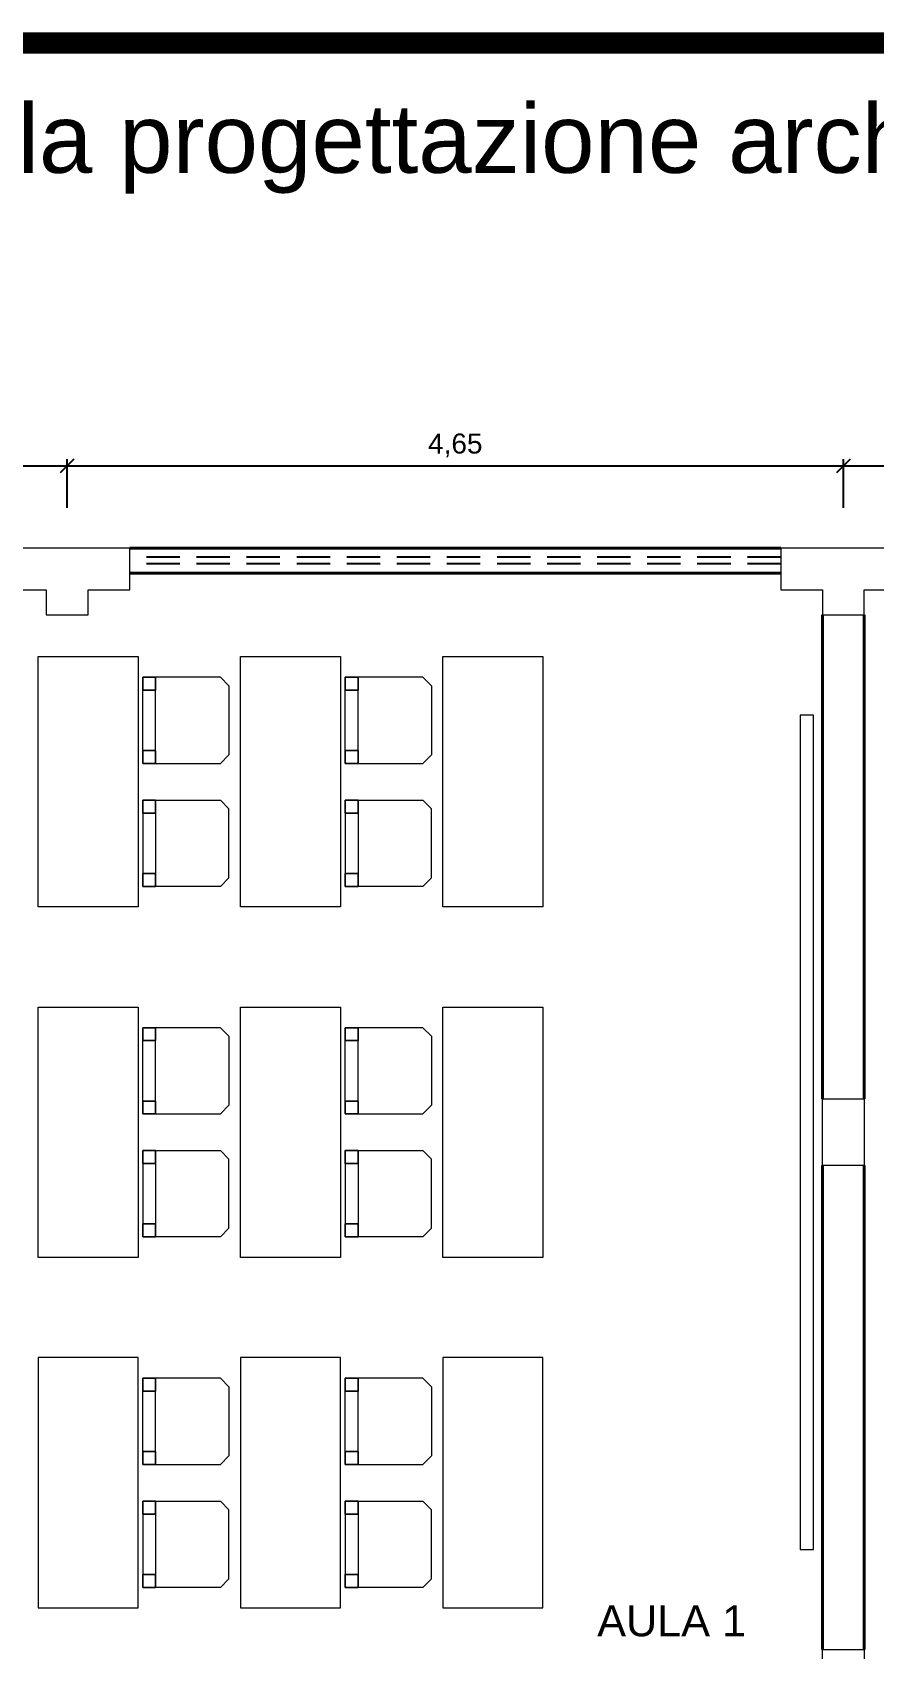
# Model space of a CAD drawing. Header units: millimetres. Extents: x 315.3 to 348.3, y 162.6 to 179.8.
# Drawn here: x 324.05 to 329.1, y 168.57 to 178.26 of the extents above; entities that cross this region are included whole.
import ezdxf

# ---------------------------------------------------------------- set-up
doc = ezdxf.new("R2010")
doc.units = ezdxf.units.MM
doc.linetypes.add('TRATTEGGIATA', pattern=[0.75, 0.5, -0.25])
for name, color, linetype, lineweight in [('ARREDI attrezzature - furniture', 175, 'Continuous', 9), ('MURATURA sezioni - section wall', 7, 'Continuous', 40), ('STRUTTURA - structure', 7, 'Continuous', 20), ('www.archweb.it - All rights reserved', 2, 'Continuous', 5)]:
    doc.layers.add(name, color=color, linetype=linetype, lineweight=lineweight)
doc.layers.add('QUOTE - dimension', color=252, linetype='Continuous')
doc.layers.add('SCRITTE - txt', color=252, linetype='Continuous')
doc.layers.add('VETRATE sezioni - windows sections', color=171, linetype='Continuous', true_color=0x4d79ff)
doc.styles.add('ARIAL', font='arial.ttf')
doc.styles.get("Standard").update_dxf_attribs({"font": 'arial.ttf'})
doc.dimstyles.new('aw', dxfattribs={"dimtxt": 0.12, "dimasz": 0.08, "dimexe": 0.04, "dimexo": 0, "dimgap": 0.05, "dimtad": 1, "dimzin": 1, "dimtxsty": 'Standard', "dimblk": 'OBLIQUE', "dimcen": 2.5, "dimadec": 0, "dimazin": 0, "dimtfac": 1, "dimtmove": 0, "dimatfit": 3, "dimfxl": 1, "dimarcsym": 0})

# ---------------------------------------------------------------- blocks, each defined once
blk = doc.blocks.new('_Oblique')
at = {"color": 0, "linetype": 'ByBlock', "lineweight": -2}
blk.add_line((-0.5, -0.5), (0.5, 0.5), dxfattribs=at)
blk = doc.blocks.new('*D6')
at = {"layer": 'DEFPOINTS', "color": 0}
for p in [(324.2628, 175.6663), (319.6128, 175.415), (324.2628, 175.415)]:
    blk.add_point(p, dxfattribs=at)
at = {"layer": 'QUOTE - dimension', "color": 0, "lineweight": -2}
for p, q in [((319.6128, 175.415), (319.6128, 175.7063)), ((324.2628, 175.415), (324.2628, 175.7063)), ((319.6128, 175.6663), (324.2628, 175.6663))]:
    blk.add_line(p, q, dxfattribs=at)
at = {"layer": 'QUOTE - dimension', "color": 0, "lineweight": -2, "xscale": 0.08, "yscale": 0.08, "zscale": 0.08, "rotation": 180}
blk.add_blockref('_Oblique', (319.6128, 175.6663), dxfattribs=at)
at = {"layer": 'QUOTE - dimension', "color": 0, "lineweight": -2, "xscale": 0.08, "yscale": 0.08, "zscale": 0.08}
blk.add_blockref('_Oblique', (324.2628, 175.6663), dxfattribs=at)
at = {"layer": 'QUOTE - dimension', "color": 0, "insert": (321.9378, 175.7884), "char_height": 0.12, "attachment_point": 5}
blk.add_mtext('4,65', dxfattribs=at)
blk = doc.blocks.new('*D7')
at = {"layer": 'DEFPOINTS', "color": 0}
for p in [(328.9128, 175.6663), (324.2628, 175.415), (328.9128, 175.415)]:
    blk.add_point(p, dxfattribs=at)
at = {"layer": 'QUOTE - dimension', "color": 0, "lineweight": -2}
for p, q in [((324.2628, 175.415), (324.2628, 175.7063)), ((328.9128, 175.415), (328.9128, 175.7063)), ((324.2628, 175.6663), (328.9128, 175.6663))]:
    blk.add_line(p, q, dxfattribs=at)
at = {"layer": 'QUOTE - dimension', "color": 0, "lineweight": -2, "xscale": 0.08, "yscale": 0.08, "zscale": 0.08, "rotation": 180}
blk.add_blockref('_Oblique', (324.2628, 175.6663), dxfattribs=at)
at = {"layer": 'QUOTE - dimension', "color": 0, "lineweight": -2, "xscale": 0.08, "yscale": 0.08, "zscale": 0.08}
blk.add_blockref('_Oblique', (328.9128, 175.6663), dxfattribs=at)
at = {"layer": 'QUOTE - dimension', "color": 0, "insert": (326.5878, 175.7884), "char_height": 0.12, "attachment_point": 5}
blk.add_mtext('4,65', dxfattribs=at)
blk = doc.blocks.new('*D8')
at = {"layer": 'DEFPOINTS', "color": 0}
for p in [(333.5628, 175.6663), (328.9128, 175.415), (333.5628, 175.416)]:
    blk.add_point(p, dxfattribs=at)
at = {"layer": 'QUOTE - dimension', "color": 0, "lineweight": -2}
for p, q in [((328.9128, 175.415), (328.9128, 175.7063)), ((333.5628, 175.416), (333.5628, 175.7063)), ((328.9128, 175.6663), (333.5628, 175.6663))]:
    blk.add_line(p, q, dxfattribs=at)
at = {"layer": 'QUOTE - dimension', "color": 0, "lineweight": -2, "xscale": 0.08, "yscale": 0.08, "zscale": 0.08, "rotation": 180}
blk.add_blockref('_Oblique', (328.9128, 175.6663), dxfattribs=at)
at = {"layer": 'QUOTE - dimension', "color": 0, "lineweight": -2, "xscale": 0.08, "yscale": 0.08, "zscale": 0.08}
blk.add_blockref('_Oblique', (333.5628, 175.6663), dxfattribs=at)
at = {"layer": 'QUOTE - dimension', "color": 0, "insert": (331.2378, 175.7884), "char_height": 0.12, "attachment_point": 5}
blk.add_mtext('4,65', dxfattribs=at)

msp = doc.modelspace()

# ---------------------------------------------------------------- linework, layer by layer
at = {"layer": 'ARREDI attrezzature - furniture'}
for p, q in [((325.2322, 174.3479, -0.5168), (325.1805, 174.3996, -0.5168)), ((326.4444, 174.3479, -0.5168), (326.3927, 174.3996, -0.5168)), ((324.7154, 174.0766), (324.7154, 174.2187)), ((325.9276, 174.0766), (325.9276, 174.2187)), ((325.1805, 173.8828, -0.5168), (325.2322, 173.9345, -0.5168)), ((326.3927, 173.8828, -0.5168), (326.4444, 173.9345, -0.5168)), ((325.1805, 173.6632, -0.5168), (325.2322, 173.6115, -0.5168)), ((326.3927, 173.6632, -0.5168), (326.4444, 173.6115, -0.5168)), ((324.7154, 173.4694), (324.7154, 173.3273)), ((325.9276, 173.4694), (325.9276, 173.3273)), ((325.2322, 173.1981, -0.5168), (325.1805, 173.1464, -0.5168)), ((326.4444, 173.1981, -0.5168), (326.3927, 173.1464, -0.5168)), ((325.2322, 172.2479, -0.5168), (325.1805, 172.2996, -0.5168)), ((326.4444, 172.2479, -0.5168), (326.3927, 172.2996, -0.5168)), ((324.7154, 171.9766), (324.7154, 172.1187)), ((325.9276, 171.9766), (325.9276, 172.1187)), ((325.1805, 171.7828, -0.5168), (325.2322, 171.8345, -0.5168)), ((326.3927, 171.7828, -0.5168), (326.4444, 171.8345, -0.5168)), ((325.1805, 171.5632, -0.5168), (325.2322, 171.5115, -0.5168)), ((326.3927, 171.5632, -0.5168), (326.4444, 171.5115, -0.5168)), ((324.7154, 171.3694), (324.7154, 171.2273)), ((325.9276, 171.3694), (325.9276, 171.2273)), ((325.2322, 171.0981, -0.5168), (325.1805, 171.0464, -0.5168)), ((326.4444, 171.0981, -0.5168), (326.3927, 171.0464, -0.5168)), ((325.2322, 170.1479, -0.5168), (325.1805, 170.1996, -0.5168)), ((326.4444, 170.1479, -0.5168), (326.3927, 170.1996, -0.5168)), ((324.7154, 169.8766), (324.7154, 170.0187)), ((325.9276, 169.8766), (325.9276, 170.0187)), ((325.1805, 169.6828, -0.5168), (325.2322, 169.7345, -0.5168)), ((326.3927, 169.6828, -0.5168), (326.4444, 169.7345, -0.5168)), ((325.1805, 169.4632, -0.5168), (325.2322, 169.4115, -0.5168)), ((326.3927, 169.4632, -0.5168), (326.4444, 169.4115, -0.5168)), ((324.7154, 169.2694), (324.7154, 169.1273)), ((325.9276, 169.2694), (325.9276, 169.1273)), ((325.2322, 168.9981, -0.5168), (325.1805, 168.9464, -0.5168)), ((326.4444, 168.9981, -0.5168), (326.3927, 168.9464, -0.5168))]:
    msp.add_line(p, q, dxfattribs=at)
for points in [[(324.6886, 174.523), (324.6886, 173.023), (324.0886, 173.023), (324.0886, 174.523), (324.6886, 174.523)], [(325.9008, 174.523), (325.9008, 173.023), (325.3008, 173.023), (325.3008, 174.523), (325.9008, 174.523)], [(327.1131, 174.523), (327.1131, 173.023), (326.5131, 173.023), (326.5131, 174.523), (327.1131, 174.523)], [(324.7929, 173.9603), (324.7929, 174.3221)], [(326.0052, 173.9603), (326.0052, 174.3221)], [(328.6531, 174.173), (328.6531, 169.173), (328.7331, 169.173), (328.7331, 174.173), (328.6531, 174.173)], [(324.7929, 173.5857), (324.7929, 173.224)], [(326.0052, 173.5857), (326.0052, 173.224)], [(324.6886, 172.423), (324.6886, 170.923), (324.0886, 170.923), (324.0886, 172.423), (324.6886, 172.423)], [(325.9008, 172.423), (325.9008, 170.923), (325.3008, 170.923), (325.3008, 172.423), (325.9008, 172.423)], [(327.1131, 172.423), (327.1131, 170.923), (326.5131, 170.923), (326.5131, 172.423), (327.1131, 172.423)], [(324.7929, 171.8603), (324.7929, 172.2221)], [(326.0052, 171.8603), (326.0052, 172.2221)], [(324.7929, 171.4857), (324.7929, 171.124)], [(326.0052, 171.4857), (326.0052, 171.124)], [(324.6886, 168.823), (324.6886, 170.323), (324.0886, 170.323), (324.0886, 168.823), (324.6886, 168.823)], [(325.9008, 168.823), (325.9008, 170.323), (325.3008, 170.323), (325.3008, 168.823), (325.9008, 168.823)], [(327.1131, 168.823), (327.1131, 170.323), (326.5131, 170.323), (326.5131, 168.823), (327.1131, 168.823)], [(324.7929, 169.7603), (324.7929, 170.1221)], [(326.0052, 169.7603), (326.0052, 170.1221)], [(324.7929, 169.3857), (324.7929, 169.024)], [(326.0052, 169.3857), (326.0052, 169.024)]]:
    msp.add_lwpolyline(points, dxfattribs=at)
at = {"layer": 'ARREDI attrezzature - furniture', "elevation": 0.2584}
for points in [[(324.7154, 173.9345), (324.7154, 174.3221), (324.7154, 174.3221)], [(325.9276, 173.9345), (325.9276, 174.3221), (325.9276, 174.3221)], [(324.7154, 173.6115), (324.7154, 173.224), (324.7154, 173.224)], [(325.9276, 173.6115), (325.9276, 173.224), (325.9276, 173.224)], [(324.7154, 171.8345), (324.7154, 172.2221), (324.7154, 172.2221)], [(325.9276, 171.8345), (325.9276, 172.2221), (325.9276, 172.2221)], [(324.7154, 171.5115), (324.7154, 171.124), (324.7154, 171.124)], [(325.9276, 171.5115), (325.9276, 171.124), (325.9276, 171.124)], [(324.7154, 169.7345), (324.7154, 170.1221), (324.7154, 170.1221)], [(325.9276, 169.7345), (325.9276, 170.1221), (325.9276, 170.1221)], [(324.7154, 169.4115), (324.7154, 169.024), (324.7154, 169.024)], [(325.9276, 169.4115), (325.9276, 169.024), (325.9276, 169.024)]]:
    msp.add_lwpolyline(points, dxfattribs=at)
at = {"layer": 'ARREDI attrezzature - furniture'}
for points, invisible_edges in [([(324.7671, 174.3996), (324.7929, 173.8828, 0.5168), (325.1805, 173.8828), (325.1805, 174.3996)], 5), ([(325.1805, 173.8828), (325.1805, 174.3996), (325.2322, 174.3479), (325.2322, 173.9345)], 1), ([(325.9793, 174.3996), (326.0052, 173.8828, 0.5168), (326.3927, 173.8828), (326.3927, 174.3996)], 5), ([(326.3927, 173.8828), (326.3927, 174.3996), (326.4444, 174.3479), (326.4444, 173.9345)], 1), ([(324.7154, 173.9603, 0.5168), (324.7154, 174.3221), (324.7154, 174.3221), (324.7154, 173.9603, 0.5168)], 4), ([(325.9276, 173.9603, 0.5168), (325.9276, 174.3221), (325.9276, 174.3221), (325.9276, 173.9603, 0.5168)], 4), ([(324.7671, 173.1464), (324.7929, 173.6632, 0.5168), (325.1805, 173.6632), (325.1805, 173.1464)], 5), ([(325.1805, 173.6632), (325.1805, 173.1464), (325.2322, 173.1981), (325.2322, 173.6115)], 1), ([(325.9793, 173.1464), (326.0052, 173.6632, 0.5168), (326.3927, 173.6632), (326.3927, 173.1464)], 5), ([(326.3927, 173.6632), (326.3927, 173.1464), (326.4444, 173.1981), (326.4444, 173.6115)], 1), ([(324.7154, 173.5857, 0.5168), (324.7154, 173.224), (324.7154, 173.224), (324.7154, 173.5857, 0.5168)], 4), ([(325.9276, 173.5857, 0.5168), (325.9276, 173.224), (325.9276, 173.224), (325.9276, 173.5857, 0.5168)], 4), ([(324.7671, 172.2996), (324.7929, 171.7828, 0.5168), (325.1805, 171.7828), (325.1805, 172.2996)], 5), ([(325.1805, 171.7828), (325.1805, 172.2996), (325.2322, 172.2479), (325.2322, 171.8345)], 1), ([(325.9793, 172.2996), (326.0052, 171.7828, 0.5168), (326.3927, 171.7828), (326.3927, 172.2996)], 5), ([(326.3927, 171.7828), (326.3927, 172.2996), (326.4444, 172.2479), (326.4444, 171.8345)], 1), ([(324.7154, 171.8603, 0.5168), (324.7154, 172.2221), (324.7154, 172.2221), (324.7154, 171.8603, 0.5168)], 4), ([(325.9276, 171.8603, 0.5168), (325.9276, 172.2221), (325.9276, 172.2221), (325.9276, 171.8603, 0.5168)], 4), ([(324.7671, 171.0464), (324.7929, 171.5632, 0.5168), (325.1805, 171.5632), (325.1805, 171.0464)], 5), ([(325.1805, 171.5632), (325.1805, 171.0464), (325.2322, 171.0981), (325.2322, 171.5115)], 1), ([(325.9793, 171.0464), (326.0052, 171.5632, 0.5168), (326.3927, 171.5632), (326.3927, 171.0464)], 5), ([(326.3927, 171.5632), (326.3927, 171.0464), (326.4444, 171.0981), (326.4444, 171.5115)], 1), ([(324.7154, 171.4857, 0.5168), (324.7154, 171.124), (324.7154, 171.124), (324.7154, 171.4857, 0.5168)], 4), ([(325.9276, 171.4857, 0.5168), (325.9276, 171.124), (325.9276, 171.124), (325.9276, 171.4857, 0.5168)], 4), ([(324.7671, 170.1996), (324.7929, 169.6828, 0.5168), (325.1805, 169.6828), (325.1805, 170.1996)], 5), ([(325.1805, 169.6828), (325.1805, 170.1996), (325.2322, 170.1479), (325.2322, 169.7345)], 1), ([(325.9793, 170.1996), (326.0052, 169.6828, 0.5168), (326.3927, 169.6828), (326.3927, 170.1996)], 5), ([(326.3927, 169.6828), (326.3927, 170.1996), (326.4444, 170.1479), (326.4444, 169.7345)], 1), ([(324.7154, 169.7603, 0.5168), (324.7154, 170.1221), (324.7154, 170.1221), (324.7154, 169.7603, 0.5168)], 4), ([(325.9276, 169.7603, 0.5168), (325.9276, 170.1221), (325.9276, 170.1221), (325.9276, 169.7603, 0.5168)], 4), ([(324.7154, 169.3857, 0.5168), (324.7154, 169.024), (324.7154, 169.024), (324.7154, 169.3857, 0.5168)], 4), ([(324.7671, 168.9464), (324.7929, 169.4632, 0.5168), (325.1805, 169.4632), (325.1805, 168.9464)], 5), ([(325.1805, 169.4632), (325.1805, 168.9464), (325.2322, 168.9981), (325.2322, 169.4115)], 1), ([(325.9276, 169.3857, 0.5168), (325.9276, 169.024), (325.9276, 169.024), (325.9276, 169.3857, 0.5168)], 4), ([(325.9793, 168.9464), (326.0052, 169.4632, 0.5168), (326.3927, 169.4632), (326.3927, 168.9464)], 5), ([(326.3927, 169.4632), (326.3927, 168.9464), (326.4444, 168.9981), (326.4444, 169.4115)], 1)]:
    msp.add_3dface(points, dxfattribs=dict(at, invisible_edges=invisible_edges))
at = {"layer": 'MURATURA sezioni - section wall'}
for p, q in [((324.6378, 175.173), (328.5378, 175.173)), ((324.6378, 175.023), (328.5378, 175.023))]:
    msp.add_line(p, q, dxfattribs=at)
at = {"layer": 'MURATURA sezioni - section wall', "ltscale": 2}
for points in [[(328.7878, 174.773), (328.7878, 171.873)], [(329.0378, 174.773), (329.0378, 171.873)], [(328.7878, 171.473), (328.7878, 168.573)], [(329.0378, 171.473), (329.0378, 168.573)]]:
    msp.add_lwpolyline(points, dxfattribs=at)
at = {"layer": 'STRUTTURA - structure'}
for points in [[(324.3878, 174.923), (324.6378, 174.923), (324.6378, 175.173), (323.8878, 175.173), (323.8878, 174.923), (324.1378, 174.923), (324.1378, 174.773), (324.3878, 174.773)], [(329.0378, 174.923), (329.2878, 174.923), (329.2878, 175.173), (328.5378, 175.173), (328.5378, 174.923), (328.7878, 174.923), (328.7878, 174.773), (329.0378, 174.773)], [(329.0378, 171.873), (329.0378, 171.473), (328.7878, 171.473), (328.7878, 171.873)], [(329.0378, 168.423), (329.2878, 168.423), (329.2878, 168.173), (328.5378, 168.173), (328.5378, 168.423), (328.7878, 168.423), (328.7878, 168.573), (329.0378, 168.573)]]:
    msp.add_lwpolyline(points, close=True, dxfattribs=at)
at = {"layer": 'VETRATE sezioni - windows sections', "linetype": 'TRATTEGGIATA', "ltscale": 0.4}
for points in [[(328.5378, 175.118), (324.6378, 175.118)], [(328.5378, 175.078), (324.6378, 175.078)]]:
    msp.add_lwpolyline(points, dxfattribs=at)
at = {"layer": 'www.archweb.it - All rights reserved', "color": 7, "ltscale": 0.02, "true_color": 0xffffff, "const_width": 0.1282}
msp.add_lwpolyline([(315.3478, 178.1991), (348.2132, 178.1991)], dxfattribs=at)

# ---------------------------------------------------------------- texts
at = {"layer": 'SCRITTE - txt', "lineweight": 0, "style": 'ARIAL'}
msp.add_text('AULA 1', height=0.18519, dxfattribs=at).set_placement((327.4382, 168.653))
at = {"layer": 'www.archweb.it - All rights reserved', "color": 253}
msp.add_text('Contenitore di strumenti CAD per la progettazione architettonica', height=0.412099, dxfattribs=at).set_placement((315.3279, 177.4214))

# ---------------------------------------------------------------- dimensions: what is measured, and where the dimension line sits
at = {"layer": 'QUOTE - dimension'}
for base, p1, p2, picture, middle in [((324.2628, 175.6663), (319.6128, 175.415), (324.2628, 175.415), '*D6', (321.9378, 175.7884)), ((328.9128, 175.6663), (324.2628, 175.415), (328.9128, 175.415), '*D7', (326.5878, 175.7884)), ((333.5628, 175.6663), (328.9128, 175.415), (333.5628, 175.416), '*D8', (331.2378, 175.7884))]:
    dim = msp.add_linear_dim(base=base, p1=p1, p2=p2, dimstyle='aw', dxfattribs=at)
    dim.commit()
    dim.dimension.update_dxf_attribs({"geometry": picture, "text_midpoint": middle})

# ---------------------------------------------------------------- meshes
at = {"layer": 'ARREDI attrezzature - furniture'}
mesh = msp.add_polymesh((6, 3), dxfattribs=at)
for k, corner in enumerate([(324.7929, 174.3221, 1.4211), (324.7929, 174.3221, 0.5168), (324.7929, 174.3221, 0.5168), (324.7154, 174.3221, 1.4211), (324.7154, 174.3221, 0.5168), (324.7154, 174.3221, 0.5168), (324.7154, 174.3996, 1.4211), (324.7154, 174.3996, 0.5168), (324.7154, 174.3221, 0.5168), (324.7929, 174.3996, 1.4211), (324.7929, 174.3996, 0.5168), (324.7929, 174.3221, 0.5168), (324.7929, 174.3996, 1.4211), (324.7929, 174.3996, 1.4211), (324.7929, 174.3221, 1.4211), (324.7154, 174.3996, 1.4211), (324.7154, 174.3996, 1.4211), (324.7154, 174.3221, 1.4211)]):
    mesh.set_mesh_vertex(divmod(k, 3), corner)
mesh = msp.add_polymesh((6, 3), dxfattribs=at)
for k, corner in enumerate([(326.0052, 174.3221, 1.4211), (326.0052, 174.3221, 0.5168), (326.0052, 174.3221, 0.5168), (325.9276, 174.3221, 1.4211), (325.9276, 174.3221, 0.5168), (325.9276, 174.3221, 0.5168), (325.9276, 174.3996, 1.4211), (325.9276, 174.3996, 0.5168), (325.9276, 174.3221, 0.5168), (326.0052, 174.3996, 1.4211), (326.0052, 174.3996, 0.5168), (326.0052, 174.3221, 0.5168), (326.0052, 174.3996, 1.4211), (326.0052, 174.3996, 1.4211), (326.0052, 174.3221, 1.4211), (325.9276, 174.3996, 1.4211), (325.9276, 174.3996, 1.4211), (325.9276, 174.3221, 1.4211)]):
    mesh.set_mesh_vertex(divmod(k, 3), corner)
mesh = msp.add_polymesh((6, 3), dxfattribs=at)
for k, corner in enumerate([(324.7929, 173.9603, 1.4211), (324.7929, 173.9603, 0.5168), (324.7929, 173.9603, 0.5168), (324.7154, 173.9603, 1.4211), (324.7154, 173.9603, 0.5168), (324.7154, 173.9603, 0.5168), (324.7154, 173.8828, 1.4211), (324.7154, 173.8828, 0.5168), (324.7154, 173.9603, 0.5168), (324.7929, 173.8828, 1.4211), (324.7929, 173.8828, 0.5168), (324.7929, 173.9603, 0.5168), (324.7929, 173.8828, 1.4211), (324.7929, 173.8828, 1.4211), (324.7929, 173.9603, 1.4211), (324.7154, 173.8828, 1.4211), (324.7154, 173.8828, 1.4211), (324.7154, 173.9603, 1.4211)]):
    mesh.set_mesh_vertex(divmod(k, 3), corner)
mesh = msp.add_polymesh((6, 3), dxfattribs=at)
for k, corner in enumerate([(326.0052, 173.9603, 1.4211), (326.0052, 173.9603, 0.5168), (326.0052, 173.9603, 0.5168), (325.9276, 173.9603, 1.4211), (325.9276, 173.9603, 0.5168), (325.9276, 173.9603, 0.5168), (325.9276, 173.8828, 1.4211), (325.9276, 173.8828, 0.5168), (325.9276, 173.9603, 0.5168), (326.0052, 173.8828, 1.4211), (326.0052, 173.8828, 0.5168), (326.0052, 173.9603, 0.5168), (326.0052, 173.8828, 1.4211), (326.0052, 173.8828, 1.4211), (326.0052, 173.9603, 1.4211), (325.9276, 173.8828, 1.4211), (325.9276, 173.8828, 1.4211), (325.9276, 173.9603, 1.4211)]):
    mesh.set_mesh_vertex(divmod(k, 3), corner)
mesh = msp.add_polymesh((6, 3), dxfattribs=at)
for k, corner in enumerate([(324.7929, 173.5857, 1.4211), (324.7929, 173.5857, 0.5168), (324.7929, 173.5857, 0.5168), (324.7154, 173.5857, 1.4211), (324.7154, 173.5857, 0.5168), (324.7154, 173.5857, 0.5168), (324.7154, 173.6632, 1.4211), (324.7154, 173.6632, 0.5168), (324.7154, 173.5857, 0.5168), (324.7929, 173.6632, 1.4211), (324.7929, 173.6632, 0.5168), (324.7929, 173.5857, 0.5168), (324.7929, 173.6632, 1.4211), (324.7929, 173.6632, 1.4211), (324.7929, 173.5857, 1.4211), (324.7154, 173.6632, 1.4211), (324.7154, 173.6632, 1.4211), (324.7154, 173.5857, 1.4211)]):
    mesh.set_mesh_vertex(divmod(k, 3), corner)
mesh = msp.add_polymesh((6, 3), dxfattribs=at)
for k, corner in enumerate([(326.0052, 173.5857, 1.4211), (326.0052, 173.5857, 0.5168), (326.0052, 173.5857, 0.5168), (325.9276, 173.5857, 1.4211), (325.9276, 173.5857, 0.5168), (325.9276, 173.5857, 0.5168), (325.9276, 173.6632, 1.4211), (325.9276, 173.6632, 0.5168), (325.9276, 173.5857, 0.5168), (326.0052, 173.6632, 1.4211), (326.0052, 173.6632, 0.5168), (326.0052, 173.5857, 0.5168), (326.0052, 173.6632, 1.4211), (326.0052, 173.6632, 1.4211), (326.0052, 173.5857, 1.4211), (325.9276, 173.6632, 1.4211), (325.9276, 173.6632, 1.4211), (325.9276, 173.5857, 1.4211)]):
    mesh.set_mesh_vertex(divmod(k, 3), corner)
mesh = msp.add_polymesh((6, 3), dxfattribs=at)
for k, corner in enumerate([(324.7929, 173.224, 1.4211), (324.7929, 173.224, 0.5168), (324.7929, 173.224, 0.5168), (324.7154, 173.224, 1.4211), (324.7154, 173.224, 0.5168), (324.7154, 173.224, 0.5168), (324.7154, 173.1464, 1.4211), (324.7154, 173.1464, 0.5168), (324.7154, 173.224, 0.5168), (324.7929, 173.1464, 1.4211), (324.7929, 173.1464, 0.5168), (324.7929, 173.224, 0.5168), (324.7929, 173.1464, 1.4211), (324.7929, 173.1464, 1.4211), (324.7929, 173.224, 1.4211), (324.7154, 173.1464, 1.4211), (324.7154, 173.1464, 1.4211), (324.7154, 173.224, 1.4211)]):
    mesh.set_mesh_vertex(divmod(k, 3), corner)
mesh = msp.add_polymesh((6, 3), dxfattribs=at)
for k, corner in enumerate([(326.0052, 173.224, 1.4211), (326.0052, 173.224, 0.5168), (326.0052, 173.224, 0.5168), (325.9276, 173.224, 1.4211), (325.9276, 173.224, 0.5168), (325.9276, 173.224, 0.5168), (325.9276, 173.1464, 1.4211), (325.9276, 173.1464, 0.5168), (325.9276, 173.224, 0.5168), (326.0052, 173.1464, 1.4211), (326.0052, 173.1464, 0.5168), (326.0052, 173.224, 0.5168), (326.0052, 173.1464, 1.4211), (326.0052, 173.1464, 1.4211), (326.0052, 173.224, 1.4211), (325.9276, 173.1464, 1.4211), (325.9276, 173.1464, 1.4211), (325.9276, 173.224, 1.4211)]):
    mesh.set_mesh_vertex(divmod(k, 3), corner)
mesh = msp.add_polymesh((6, 3), dxfattribs=at)
for k, corner in enumerate([(324.7929, 172.2221, 1.4211), (324.7929, 172.2221, 0.5168), (324.7929, 172.2221, 0.5168), (324.7154, 172.2221, 1.4211), (324.7154, 172.2221, 0.5168), (324.7154, 172.2221, 0.5168), (324.7154, 172.2996, 1.4211), (324.7154, 172.2996, 0.5168), (324.7154, 172.2221, 0.5168), (324.7929, 172.2996, 1.4211), (324.7929, 172.2996, 0.5168), (324.7929, 172.2221, 0.5168), (324.7929, 172.2996, 1.4211), (324.7929, 172.2996, 1.4211), (324.7929, 172.2221, 1.4211), (324.7154, 172.2996, 1.4211), (324.7154, 172.2996, 1.4211), (324.7154, 172.2221, 1.4211)]):
    mesh.set_mesh_vertex(divmod(k, 3), corner)
mesh = msp.add_polymesh((6, 3), dxfattribs=at)
for k, corner in enumerate([(326.0052, 172.2221, 1.4211), (326.0052, 172.2221, 0.5168), (326.0052, 172.2221, 0.5168), (325.9276, 172.2221, 1.4211), (325.9276, 172.2221, 0.5168), (325.9276, 172.2221, 0.5168), (325.9276, 172.2996, 1.4211), (325.9276, 172.2996, 0.5168), (325.9276, 172.2221, 0.5168), (326.0052, 172.2996, 1.4211), (326.0052, 172.2996, 0.5168), (326.0052, 172.2221, 0.5168), (326.0052, 172.2996, 1.4211), (326.0052, 172.2996, 1.4211), (326.0052, 172.2221, 1.4211), (325.9276, 172.2996, 1.4211), (325.9276, 172.2996, 1.4211), (325.9276, 172.2221, 1.4211)]):
    mesh.set_mesh_vertex(divmod(k, 3), corner)
mesh = msp.add_polymesh((6, 3), dxfattribs=at)
for k, corner in enumerate([(324.7929, 171.8603, 1.4211), (324.7929, 171.8603, 0.5168), (324.7929, 171.8603, 0.5168), (324.7154, 171.8603, 1.4211), (324.7154, 171.8603, 0.5168), (324.7154, 171.8603, 0.5168), (324.7154, 171.7828, 1.4211), (324.7154, 171.7828, 0.5168), (324.7154, 171.8603, 0.5168), (324.7929, 171.7828, 1.4211), (324.7929, 171.7828, 0.5168), (324.7929, 171.8603, 0.5168), (324.7929, 171.7828, 1.4211), (324.7929, 171.7828, 1.4211), (324.7929, 171.8603, 1.4211), (324.7154, 171.7828, 1.4211), (324.7154, 171.7828, 1.4211), (324.7154, 171.8603, 1.4211)]):
    mesh.set_mesh_vertex(divmod(k, 3), corner)
mesh = msp.add_polymesh((6, 3), dxfattribs=at)
for k, corner in enumerate([(326.0052, 171.8603, 1.4211), (326.0052, 171.8603, 0.5168), (326.0052, 171.8603, 0.5168), (325.9276, 171.8603, 1.4211), (325.9276, 171.8603, 0.5168), (325.9276, 171.8603, 0.5168), (325.9276, 171.7828, 1.4211), (325.9276, 171.7828, 0.5168), (325.9276, 171.8603, 0.5168), (326.0052, 171.7828, 1.4211), (326.0052, 171.7828, 0.5168), (326.0052, 171.8603, 0.5168), (326.0052, 171.7828, 1.4211), (326.0052, 171.7828, 1.4211), (326.0052, 171.8603, 1.4211), (325.9276, 171.7828, 1.4211), (325.9276, 171.7828, 1.4211), (325.9276, 171.8603, 1.4211)]):
    mesh.set_mesh_vertex(divmod(k, 3), corner)
mesh = msp.add_polymesh((6, 3), dxfattribs=at)
for k, corner in enumerate([(324.7929, 171.4857, 1.4211), (324.7929, 171.4857, 0.5168), (324.7929, 171.4857, 0.5168), (324.7154, 171.4857, 1.4211), (324.7154, 171.4857, 0.5168), (324.7154, 171.4857, 0.5168), (324.7154, 171.5632, 1.4211), (324.7154, 171.5632, 0.5168), (324.7154, 171.4857, 0.5168), (324.7929, 171.5632, 1.4211), (324.7929, 171.5632, 0.5168), (324.7929, 171.4857, 0.5168), (324.7929, 171.5632, 1.4211), (324.7929, 171.5632, 1.4211), (324.7929, 171.4857, 1.4211), (324.7154, 171.5632, 1.4211), (324.7154, 171.5632, 1.4211), (324.7154, 171.4857, 1.4211)]):
    mesh.set_mesh_vertex(divmod(k, 3), corner)
mesh = msp.add_polymesh((6, 3), dxfattribs=at)
for k, corner in enumerate([(326.0052, 171.4857, 1.4211), (326.0052, 171.4857, 0.5168), (326.0052, 171.4857, 0.5168), (325.9276, 171.4857, 1.4211), (325.9276, 171.4857, 0.5168), (325.9276, 171.4857, 0.5168), (325.9276, 171.5632, 1.4211), (325.9276, 171.5632, 0.5168), (325.9276, 171.4857, 0.5168), (326.0052, 171.5632, 1.4211), (326.0052, 171.5632, 0.5168), (326.0052, 171.4857, 0.5168), (326.0052, 171.5632, 1.4211), (326.0052, 171.5632, 1.4211), (326.0052, 171.4857, 1.4211), (325.9276, 171.5632, 1.4211), (325.9276, 171.5632, 1.4211), (325.9276, 171.4857, 1.4211)]):
    mesh.set_mesh_vertex(divmod(k, 3), corner)
mesh = msp.add_polymesh((6, 3), dxfattribs=at)
for k, corner in enumerate([(324.7929, 171.124, 1.4211), (324.7929, 171.124, 0.5168), (324.7929, 171.124, 0.5168), (324.7154, 171.124, 1.4211), (324.7154, 171.124, 0.5168), (324.7154, 171.124, 0.5168), (324.7154, 171.0464, 1.4211), (324.7154, 171.0464, 0.5168), (324.7154, 171.124, 0.5168), (324.7929, 171.0464, 1.4211), (324.7929, 171.0464, 0.5168), (324.7929, 171.124, 0.5168), (324.7929, 171.0464, 1.4211), (324.7929, 171.0464, 1.4211), (324.7929, 171.124, 1.4211), (324.7154, 171.0464, 1.4211), (324.7154, 171.0464, 1.4211), (324.7154, 171.124, 1.4211)]):
    mesh.set_mesh_vertex(divmod(k, 3), corner)
mesh = msp.add_polymesh((6, 3), dxfattribs=at)
for k, corner in enumerate([(326.0052, 171.124, 1.4211), (326.0052, 171.124, 0.5168), (326.0052, 171.124, 0.5168), (325.9276, 171.124, 1.4211), (325.9276, 171.124, 0.5168), (325.9276, 171.124, 0.5168), (325.9276, 171.0464, 1.4211), (325.9276, 171.0464, 0.5168), (325.9276, 171.124, 0.5168), (326.0052, 171.0464, 1.4211), (326.0052, 171.0464, 0.5168), (326.0052, 171.124, 0.5168), (326.0052, 171.0464, 1.4211), (326.0052, 171.0464, 1.4211), (326.0052, 171.124, 1.4211), (325.9276, 171.0464, 1.4211), (325.9276, 171.0464, 1.4211), (325.9276, 171.124, 1.4211)]):
    mesh.set_mesh_vertex(divmod(k, 3), corner)
mesh = msp.add_polymesh((6, 3), dxfattribs=at)
for k, corner in enumerate([(324.7929, 170.1221, 1.4211), (324.7929, 170.1221, 0.5168), (324.7929, 170.1221, 0.5168), (324.7154, 170.1221, 1.4211), (324.7154, 170.1221, 0.5168), (324.7154, 170.1221, 0.5168), (324.7154, 170.1996, 1.4211), (324.7154, 170.1996, 0.5168), (324.7154, 170.1221, 0.5168), (324.7929, 170.1996, 1.4211), (324.7929, 170.1996, 0.5168), (324.7929, 170.1221, 0.5168), (324.7929, 170.1996, 1.4211), (324.7929, 170.1996, 1.4211), (324.7929, 170.1221, 1.4211), (324.7154, 170.1996, 1.4211), (324.7154, 170.1996, 1.4211), (324.7154, 170.1221, 1.4211)]):
    mesh.set_mesh_vertex(divmod(k, 3), corner)
mesh = msp.add_polymesh((6, 3), dxfattribs=at)
for k, corner in enumerate([(326.0052, 170.1221, 1.4211), (326.0052, 170.1221, 0.5168), (326.0052, 170.1221, 0.5168), (325.9276, 170.1221, 1.4211), (325.9276, 170.1221, 0.5168), (325.9276, 170.1221, 0.5168), (325.9276, 170.1996, 1.4211), (325.9276, 170.1996, 0.5168), (325.9276, 170.1221, 0.5168), (326.0052, 170.1996, 1.4211), (326.0052, 170.1996, 0.5168), (326.0052, 170.1221, 0.5168), (326.0052, 170.1996, 1.4211), (326.0052, 170.1996, 1.4211), (326.0052, 170.1221, 1.4211), (325.9276, 170.1996, 1.4211), (325.9276, 170.1996, 1.4211), (325.9276, 170.1221, 1.4211)]):
    mesh.set_mesh_vertex(divmod(k, 3), corner)
mesh = msp.add_polymesh((6, 3), dxfattribs=at)
for k, corner in enumerate([(324.7929, 169.7603, 1.4211), (324.7929, 169.7603, 0.5168), (324.7929, 169.7603, 0.5168), (324.7154, 169.7603, 1.4211), (324.7154, 169.7603, 0.5168), (324.7154, 169.7603, 0.5168), (324.7154, 169.6828, 1.4211), (324.7154, 169.6828, 0.5168), (324.7154, 169.7603, 0.5168), (324.7929, 169.6828, 1.4211), (324.7929, 169.6828, 0.5168), (324.7929, 169.7603, 0.5168), (324.7929, 169.6828, 1.4211), (324.7929, 169.6828, 1.4211), (324.7929, 169.7603, 1.4211), (324.7154, 169.6828, 1.4211), (324.7154, 169.6828, 1.4211), (324.7154, 169.7603, 1.4211)]):
    mesh.set_mesh_vertex(divmod(k, 3), corner)
mesh = msp.add_polymesh((6, 3), dxfattribs=at)
for k, corner in enumerate([(326.0052, 169.7603, 1.4211), (326.0052, 169.7603, 0.5168), (326.0052, 169.7603, 0.5168), (325.9276, 169.7603, 1.4211), (325.9276, 169.7603, 0.5168), (325.9276, 169.7603, 0.5168), (325.9276, 169.6828, 1.4211), (325.9276, 169.6828, 0.5168), (325.9276, 169.7603, 0.5168), (326.0052, 169.6828, 1.4211), (326.0052, 169.6828, 0.5168), (326.0052, 169.7603, 0.5168), (326.0052, 169.6828, 1.4211), (326.0052, 169.6828, 1.4211), (326.0052, 169.7603, 1.4211), (325.9276, 169.6828, 1.4211), (325.9276, 169.6828, 1.4211), (325.9276, 169.7603, 1.4211)]):
    mesh.set_mesh_vertex(divmod(k, 3), corner)
mesh = msp.add_polymesh((6, 3), dxfattribs=at)
for k, corner in enumerate([(324.7929, 169.3857, 1.4211), (324.7929, 169.3857, 0.5168), (324.7929, 169.3857, 0.5168), (324.7154, 169.3857, 1.4211), (324.7154, 169.3857, 0.5168), (324.7154, 169.3857, 0.5168), (324.7154, 169.4632, 1.4211), (324.7154, 169.4632, 0.5168), (324.7154, 169.3857, 0.5168), (324.7929, 169.4632, 1.4211), (324.7929, 169.4632, 0.5168), (324.7929, 169.3857, 0.5168), (324.7929, 169.4632, 1.4211), (324.7929, 169.4632, 1.4211), (324.7929, 169.3857, 1.4211), (324.7154, 169.4632, 1.4211), (324.7154, 169.4632, 1.4211), (324.7154, 169.3857, 1.4211)]):
    mesh.set_mesh_vertex(divmod(k, 3), corner)
mesh = msp.add_polymesh((6, 3), dxfattribs=at)
for k, corner in enumerate([(326.0052, 169.3857, 1.4211), (326.0052, 169.3857, 0.5168), (326.0052, 169.3857, 0.5168), (325.9276, 169.3857, 1.4211), (325.9276, 169.3857, 0.5168), (325.9276, 169.3857, 0.5168), (325.9276, 169.4632, 1.4211), (325.9276, 169.4632, 0.5168), (325.9276, 169.3857, 0.5168), (326.0052, 169.4632, 1.4211), (326.0052, 169.4632, 0.5168), (326.0052, 169.3857, 0.5168), (326.0052, 169.4632, 1.4211), (326.0052, 169.4632, 1.4211), (326.0052, 169.3857, 1.4211), (325.9276, 169.4632, 1.4211), (325.9276, 169.4632, 1.4211), (325.9276, 169.3857, 1.4211)]):
    mesh.set_mesh_vertex(divmod(k, 3), corner)
mesh = msp.add_polymesh((6, 3), dxfattribs=at)
for k, corner in enumerate([(324.7929, 169.024, 1.4211), (324.7929, 169.024, 0.5168), (324.7929, 169.024, 0.5168), (324.7154, 169.024, 1.4211), (324.7154, 169.024, 0.5168), (324.7154, 169.024, 0.5168), (324.7154, 168.9464, 1.4211), (324.7154, 168.9464, 0.5168), (324.7154, 169.024, 0.5168), (324.7929, 168.9464, 1.4211), (324.7929, 168.9464, 0.5168), (324.7929, 169.024, 0.5168), (324.7929, 168.9464, 1.4211), (324.7929, 168.9464, 1.4211), (324.7929, 169.024, 1.4211), (324.7154, 168.9464, 1.4211), (324.7154, 168.9464, 1.4211), (324.7154, 169.024, 1.4211)]):
    mesh.set_mesh_vertex(divmod(k, 3), corner)
mesh = msp.add_polymesh((6, 3), dxfattribs=at)
for k, corner in enumerate([(326.0052, 169.024, 1.4211), (326.0052, 169.024, 0.5168), (326.0052, 169.024, 0.5168), (325.9276, 169.024, 1.4211), (325.9276, 169.024, 0.5168), (325.9276, 169.024, 0.5168), (325.9276, 168.9464, 1.4211), (325.9276, 168.9464, 0.5168), (325.9276, 169.024, 0.5168), (326.0052, 168.9464, 1.4211), (326.0052, 168.9464, 0.5168), (326.0052, 169.024, 0.5168), (326.0052, 168.9464, 1.4211), (326.0052, 168.9464, 1.4211), (326.0052, 169.024, 1.4211), (325.9276, 168.9464, 1.4211), (325.9276, 168.9464, 1.4211), (325.9276, 169.024, 1.4211)]):
    mesh.set_mesh_vertex(divmod(k, 3), corner)

doc.saveas('drawing.dxf')
